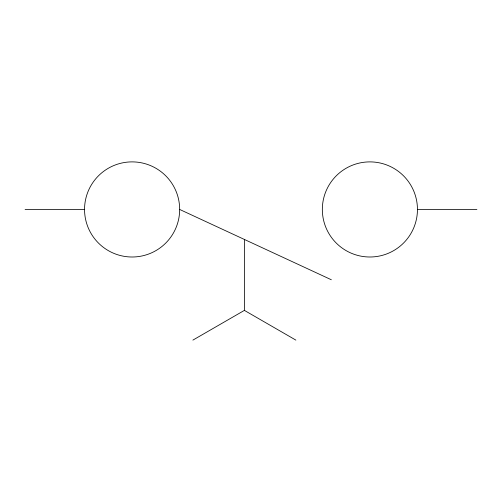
<?xml version="1.0" encoding="UTF-8"?>
<svg xmlns="http://www.w3.org/2000/svg" width="502" height="502" viewBox="0 0 502 502"><rect width="100%" height="100%" fill="white"/><g stroke="black" fill="none" stroke-linecap="round" stroke-linejoin="round"><path stroke-width="0.75" d="M192.9 340.111L244.386 310.387L244.386 239.448M25.1 209.447L84.549 209.447M417.451 209.447A47.558 47.558 0 0 0 346.116 168.258A47.558 47.558 0 0 0 346.116 250.63A47.558 47.558 0 0 0 417.451 209.447L476.9 209.447M179.666 209.447A47.558 47.558 0 0 1 108.325 250.63A47.558 47.558 0 0 1 108.325 168.258A47.558 47.558 0 0 1 179.666 209.447L331.339 279.758M244.386 310.387L295.866 340.111"/></g></svg>
